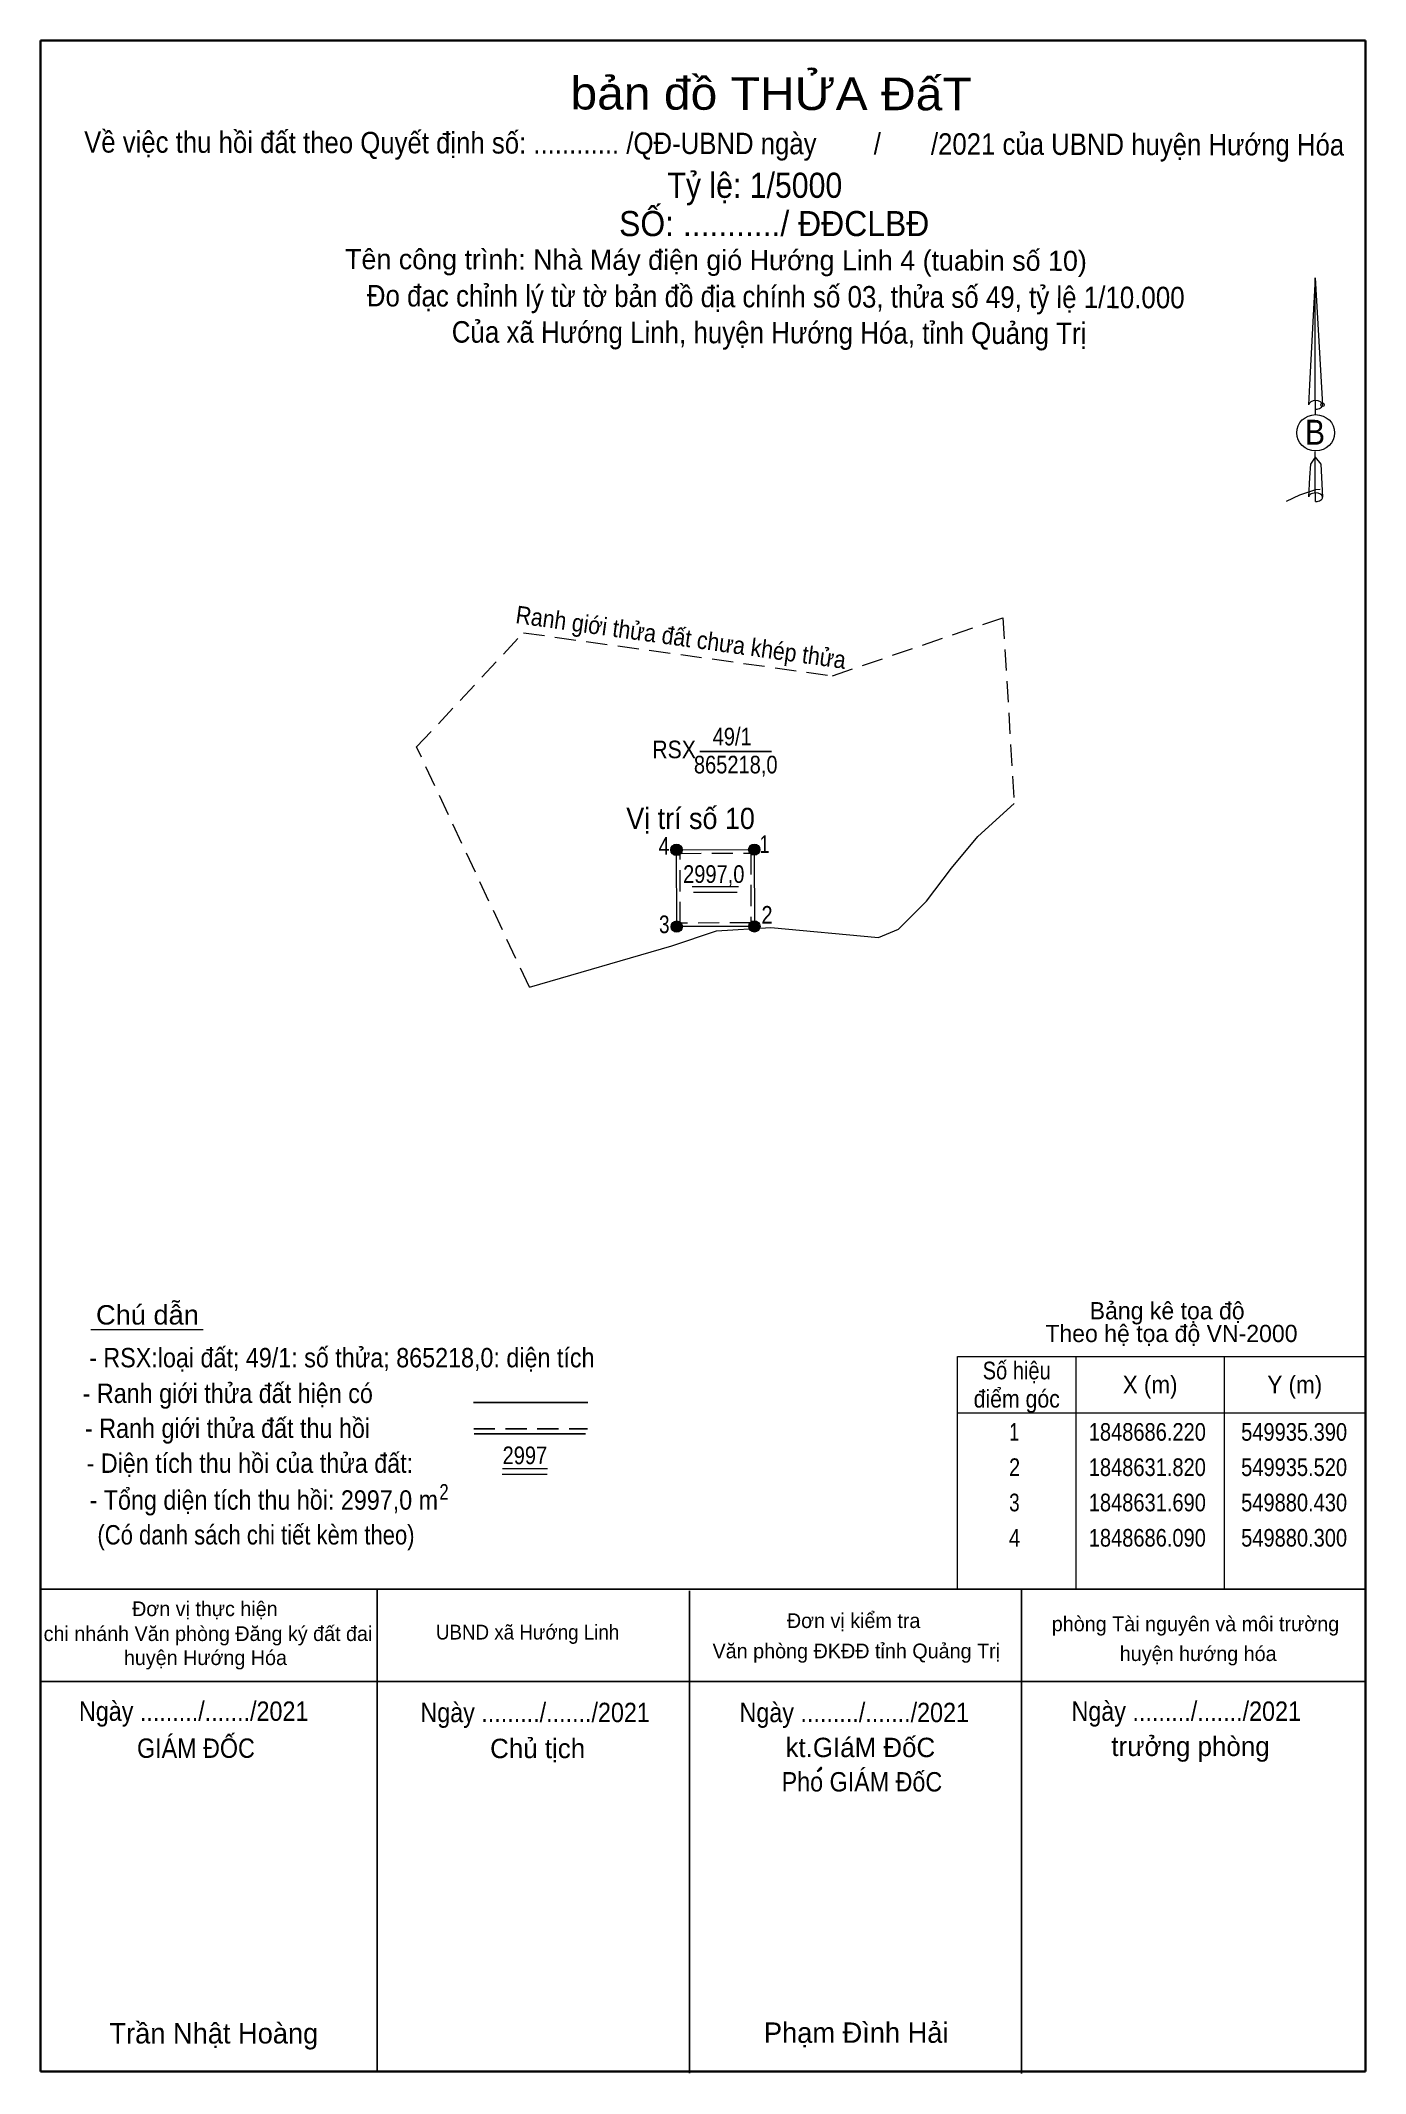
# Model space of a CAD drawing. Header units: metres. Extents: x 547302 to 550168, y 1848006 to 1849446.
# Drawn here: x 547302 to 548240, y 1848006 to 1849446 of the extents above.
import ezdxf
from ezdxf.enums import TextEntityAlignment as Align

# ---------------------------------------------------------------- set-up
doc = ezdxf.new("R2010")
doc.units = ezdxf.units.M
doc.header["$LTSCALE"] = 5
doc.header["$PDMODE"] = 32
doc.header["$PDSIZE"] = 2.5
doc.linetypes.add('MEDIUM_DASHED', pattern=[4.5, 3, -1.5])
for name, color, linetype, lineweight in [('10', 7, 'Continuous', 13), ('32', 7, 'Continuous', 13), ('63', 7, 'Continuous', 13)]:
    doc.layers.add(name, color=color, linetype=linetype, lineweight=lineweight)

msp = doc.modelspace()

# ---------------------------------------------------------------- hatches: boundary and pattern name
at = {"layer": '10'}
for points in [[(547754.68, 1848872.71, 1), (547749.64, 1848872.71, 1)], [(547809.77, 1848872.84, 1), (547804.73, 1848872.84, 1)], [(547754.81, 1848818.31, 1), (547749.77, 1848818.31, 1)], [(547809.9, 1848818.44, 1), (547804.86, 1848818.44, 1)], [(547854.68, 1848221.53), (547854.88, 1848221.73), (547854.98, 1848221.88), (547855.08, 1848222.28), (547854.93, 1848222.58), (547854.58, 1848222.73), (547854.28, 1848222.58), (547853.98, 1848222.38), (547851.83, 1848219.98), (547852.48, 1848219.98)]]:
    msp.add_hatch(color=256, dxfattribs=at).paths.add_polyline_path(points)
at = {"layer": '32'}
for points in [[(547756.16, 1848872.71, 1), (547748.16, 1848872.71, 1)], [(547811.25, 1848872.84, 1), (547803.25, 1848872.84, 1)], [(547756.29, 1848818.31, 1), (547748.29, 1848818.31, 1)], [(547811.38, 1848818.44, 1), (547803.38, 1848818.44, 1)]]:
    msp.add_hatch(color=256, dxfattribs=at).paths.add_polyline_path(points)

# ---------------------------------------------------------------- linework, layer by layer
at = {"layer": '10', "lineweight": 35}
for p, q in [((547301.67, 1849445.95), (548240.17, 1849445.95)), ((547301.67, 1848007.35), (547301.67, 1849445.95)), ((548240.17, 1849445.95), (548240.17, 1848007.35)), ((547301.67, 1848007.35), (548240.17, 1848007.35))]:
    msp.add_line(p, q, dxfattribs=at)
at = {"layer": '10'}
for p, q in [((548204.67, 1849277.85), (548209.77, 1849187.95)), ((548204.67, 1849277.85), (548209.77, 1849187.95)), ((548204.67, 1849277.85), (548209.77, 1849187.95)), ((548200.67, 1849202.05), (548199.97, 1849187.95)), ((548204.67, 1849191.05), (548204.67, 1849187.25)), ((548204.67, 1849187.25), (548204.67, 1849184.75)), ((548204.67, 1849184.75), (548204.67, 1849181.35)), ((548204.67, 1849184.75), (548204.67, 1849181.35)), ((548204.67, 1849184.75), (548204.67, 1849181.35)), ((548204.67, 1849150.95), (548204.67, 1849154.85)), ((548204.67, 1849150.95), (548204.67, 1849154.85)), ((548204.67, 1849150.95), (548204.67, 1849154.85)), ((548204.67, 1849150.95), (548208.67, 1849145.95)), ((548204.67, 1849150.95), (548208.67, 1849145.95)), ((548204.67, 1849150.95), (548208.67, 1849145.95)), ((548208.67, 1849145.95), (548209.77, 1849122.55)), ((548208.67, 1849145.95), (548209.77, 1849122.55)), ((548208.67, 1849145.95), (548209.77, 1849122.55)), ((548204.67, 1849125.55), (548204.67, 1849121.95)), ((548204.67, 1849121.95), (548204.67, 1849119.55)), ((548209.77, 1849122.55), (548209.77, 1849122.85)), ((547763.16, 1848846.71), (547796.12, 1848846.78)), ((547764.09, 1848842.71), (547795.09, 1848842.78)), ((547337.14, 1848532.97), (547416.79, 1848532.97)), ((547628.63, 1848430.31), (547660.43, 1848430.36)), ((547628.88, 1848434.41), (547660.68, 1848434.46))]:
    msp.add_line(p, q, dxfattribs=at)
at = {"layer": '10', "lineweight": 25}
for p, q in [((547768.6, 1848942.34), (547819.45, 1848942.34)), ((547608.33, 1848481.12), (547689.28, 1848481.12)), ((547608.7, 1848459.09), (547687.6, 1848459.09)), ((547301.67, 1848348.85), (548240.17, 1848348.85)), ((547539.97, 1848006.75), (547539.97, 1848348.35)), ((547761.37, 1848006.15), (547761.37, 1848347.75)), ((547996.67, 1848005.95), (547996.67, 1848348.85)), ((547301.67, 1848283.65), (548240.17, 1848283.65)), ((547301.67, 1848007.35), (548240.17, 1848007.35))]:
    msp.add_line(p, q, dxfattribs=at)
at = {"layer": '10', "linetype": 'MEDIUM_DASHED', "lineweight": 25}
msp.add_line((547608.5, 1848462.49), (547689, 1848462.49), dxfattribs=at)
at = {"layer": '10'}
for points in [[(548204.67, 1849191.05), (548204.67, 1849277.85), (548200.67, 1849202.05)], [(548204.67, 1849125.55), (548204.67, 1849150.95), (548201.37, 1849145.95), (548200.67, 1849136.55), (548199.97, 1849122.85)], [(548184.37, 1849119.75), (548193.77, 1849124.25), (548205.17, 1849127.95), (548208.17, 1849128.15)], [(547647.91, 1848775.35), (547748.74, 1848804.68), (547780.39, 1848815.24), (547819.08, 1848817.59), (547895.29, 1848810.55), (547909.36, 1848816.42), (547929.29, 1848836.36), (547946.88, 1848859.83), (547965.64, 1848882.12), (547991.43, 1848905.59)]]:
    msp.add_lwpolyline(points, dxfattribs=at)
at = {"layer": '10', "linetype": 'MEDIUM_DASHED'}
msp.add_lwpolyline([(547647.91, 1848775.35), (547568.05, 1848945.63), (547643.68, 1849026.53), (547862.6, 1848996.03), (547983.34, 1849037.13), (547991.43, 1848905.59)], dxfattribs=at)
at = {"layer": '10'}
for points in [[(547752.16, 1848872.71), (547807.25, 1848872.84), (547807.38, 1848818.44), (547752.29, 1848818.31)], [(547807.25, 1848872.84), (547807.38, 1848818.44), (547752.29, 1848818.31), (547752.16, 1848872.71)]]:
    msp.add_lwpolyline(points, close=True, dxfattribs=at)
at = {"layer": '10', "linetype": 'MEDIUM_DASHED'}
for points in [[(547804.75, 1848870.34), (547804.88, 1848820.94), (547754.79, 1848820.81), (547754.66, 1848870.21)], [(547854.68, 1848221.53), (547854.88, 1848221.73), (547854.98, 1848221.88), (547855.08, 1848222.28), (547854.93, 1848222.58), (547854.58, 1848222.73), (547854.28, 1848222.58), (547853.98, 1848222.38), (547851.83, 1848219.98), (547852.48, 1848219.98)]]:
    msp.add_lwpolyline(points, close=True, dxfattribs=at)
for centre in [(547752.16, 1848872.71), (547807.25, 1848872.84), (547752.29, 1848818.31), (547807.38, 1848818.44)]:
    msp.add_circle(centre, 2.52, dxfattribs=at)
at = {"layer": '10'}
for centre, start_param, end_param in [((548204.963, 1849187.922), 1.57079633, 3.07445202), ((548204.963, 1849187.922), 0.06714063, 1.57079633), ((548204.963, 1849187.922), 4.71238898, 6.28318531), ((548204.963, 1849122.549), 2.49106941, 3.07427841), ((548204.963, 1849122.549), 1.57079633, 2.49106941), ((548204.963, 1849122.549), 0.06714063, 1.57079633), ((548204.963, 1849122.549), 4.71238898, 6.28318531)]:
    msp.add_ellipse(centre, major_axis=(4.928, 0), ratio=0.614131, start_param=start_param, end_param=end_param, dxfattribs=at)
msp.add_ellipse((548204.958, 1849168.185), major_axis=(13.444, 0), ratio=0.952727, dxfattribs=at)
msp.add_point((548209.77, 1849187.95), dxfattribs=at)
at = {"layer": '32'}
for centre in [(547752.16, 1848872.71), (547807.25, 1848872.84), (547752.29, 1848818.31), (547807.38, 1848818.44)]:
    msp.add_circle(centre, 4, dxfattribs=at)
at = {"layer": '63'}
for p, q in [((548035.17, 1848513.85), (548035.17, 1848348.85)), ((548140.17, 1848513.85), (548140.17, 1848348.85)), ((548240.17, 1848513.85), (548240.17, 1848348.85)), ((547951.17, 1848473.85), (548240.17, 1848473.85))]:
    msp.add_line(p, q, dxfattribs=at)
msp.add_lwpolyline([(548240.17, 1848348.85), (547951.17, 1848348.85), (547951.17, 1848513.85), (548240.17, 1848513.85)], dxfattribs=at)

# ---------------------------------------------------------------- texts
at = {"layer": '10'}
for s, height, width, p in [('bản đồ THỬA ĐấT', 23.13, 1.1, (547676.98, 1849397.23)), ('Về việc thu hồi đất theo Quyết định số: ............ /QĐ-UBND ngày        /       /2021 của UBND huyện Hướng Hóa', 15.15, 0.9, (547332.46, 1849366.68)), ('Đo đạc chỉnh lý từ tờ bản đồ địa chính số 03, thửa số 49, tỷ lệ 1/10.000', 15.25, 0.9, (547532.7, 1849257.71)), ('Của xã Hướng Linh, huyện Hướng Hóa, tỉnh Quảng Trị', 15.25, 0.9, (547592.9, 1849232.02))]:
    msp.add_text(s, height=height, rotation=359.862, dxfattribs=dict(at, width=width)).set_placement(p)
for s, height, width, p in [('Tỷ lệ: 1/5000', 17.8, 0.9, (547745.72, 1849334.6)), ('SỐ: .........../ ĐĐCLBĐ', 17.79, 0.95, (547711.47, 1849307.48))]:
    msp.add_text(s, height=height, dxfattribs=dict(at, width=width)).set_placement(p)
msp.add_text('Tên công trình: Nhà Máy điện gió Hướng Linh 4 (tuabin số 10)', height=14.23, rotation=359.862, dxfattribs=at).set_placement((547517.31, 1849284.1))
for s, height, width, p in [('B', 17.59, 0.9, (548204.505, 1849159.75)), ('49/1', 12.5, 0.85, (547791.59, 1848946.69)), ('865218,0', 12.5, 0.85, (547794.105, 1848926.85)), ('2997,0', 12.5, 0.85, (547778.545, 1848849.29)), ('Chú dẫn', 13.73, 1.05, (547377.325, 1848536.42)), ('- RSX:loại đất; 49/1: số thửa; 865218,0: diện tích', 13.72, 0.9, (547515.035, 1848506.11)), ('- Ranh giới thửa đất hiện có', 13.73, 0.9, (547434.23, 1848480.84)), ('- Ranh giới thửa đất thu hồi', 13.73, 0.9, (547434.065, 1848456.11)), ('- Diện tích thu hồi của thửa đất:', 13.72, 0.9, (547449.895, 1848431.36)), ('2997', 12.5, 0.85, (547644.74, 1848437.51)), ('- Tổng diện tích thu hồi: 2997,0 m', 13.72, 0.9, (547459.76, 1848405.26)), ('2', 10.98, 0.8, (547587.44, 1848412.38)), ('(Có danh sách chi tiết kèm theo)', 13.73, 0.85, (547454.23, 1848380.6)), ('UBND xã Hướng Linh', 10.46, 0.95, (547646.645, 1848313.29)), ('Ngày ........./......./2021', 13.73, 0.9, (547410.085, 1848255.65)), ('Ngày ........./......./2021', 13.73, 0.9, (547651.985, 1848254.75)), ('Ngày ........./......./2021', 13.73, 0.9, (547878.085, 1848254.75)), ('Ngày ........./......./2021', 13.73, 0.9, (548113.285, 1848255.65)), ('GIÁM ĐỐC', 13.72, 0.9, (547411.695, 1848229.45)), ('Pho GIÁM ĐốC', 13.72, 0.9, (547883.505, 1848205.63))]:
    msp.add_text(s, height=height, dxfattribs=dict(at, width=width)).set_placement(p, align=Align.CENTER)
at = {"layer": '10', "width": 0.9}
msp.add_text('Ranh giới thửa đất chưa khép thửa', height=12.5, rotation=352.069, dxfattribs=at).set_placement((547754.423, 1849017.134), align=Align.CENTER)
at = {"layer": '10'}
for s, width, p in [('RSX', 0.9, (547765.92, 1848937.58)), (' 4', 0.85, (547747.3, 1848869.26)), (' 1', 0.75, (547817.96, 1848870.42)), (' 2', 0.85, (547820.22, 1848820.4)), (' 3', 0.8, (547747.21, 1848813.69))]:
    msp.add_text(s, height=12.5, dxfattribs=dict(at, width=width)).set_placement(p, align=Align.RIGHT)
for s, height, p in [('Bảng kê tọa độ', 12.2, (548099.765, 1848540.11)), ('Theo hệ tọa độ VN-2000', 12.2, (548102.78, 1848524.01)), ('Đơn vị thực hiện', 10.44, (547417.985, 1848329.85)), ('Đơn vị kiểm tra', 10.45, (547877.645, 1848321.42)), ('phòng Tài nguyên và môi trường', 10.46, (548119.83, 1848319.16)), ('chi nhánh Văn phòng Đăng ký đất đai', 10.44, (547420.2, 1848312.22)), ('huyện Hướng Hóa', 10.44, (547418.425, 1848295.19)), ('Văn phòng ĐKĐĐ tỉnh Quảng Trị', 10.46, (547879.54, 1848299.95)), ('huyện hướng hóa', 10.46, (548121.75, 1848298.04)), ('Chủ tịch', 13.73, (547653.76, 1848229.25)), ('kt.GIáM ĐốC', 13.72, (547882.395, 1848229.98)), ('trưởng phòng', 13.73, (548116.305, 1848230.75)), ('Trần Nhật Hoàng', 14.42, (547424.39, 1848027.09)), ('Phạm Đình Hải', 14.42, (547879.455, 1848027.57))]:
    msp.add_text(s, height=height, dxfattribs=at).set_placement(p, align=Align.CENTER)
at = {"layer": '32', "width": 0.95}
msp.add_text('Vị trí số 10', height=15, dxfattribs=at).set_placement((547762.115, 1848887.47), align=Align.CENTER)
at = {"layer": '63'}
for s, width, p in [('Số hiệu', 0.85, (547993.165, 1848497.6)), ('X (m)', 0.95, (548087.7, 1848487.6)), ('Y (m)', 0.95, (548190.175, 1848487.6)), ('điểm góc', 0.9, (547993.19, 1848477.6)), (' 1', 0.75, (547989.675, 1848454.1)), ('1848686.220', 0.85, (548085.7, 1848454.1)), ('549935.390', 0.85, (548189.71, 1848454.1)), (' 2', 0.85, (547989.69, 1848429.1)), ('1848631.820', 0.85, (548085.7, 1848429.1)), ('549935.520', 0.85, (548189.71, 1848429.1)), (' 3', 0.8, (547989.685, 1848404.1)), ('1848631.690', 0.85, (548085.7, 1848404.1)), ('549880.430', 0.85, (548189.71, 1848404.1)), (' 4', 0.85, (547989.675, 1848379.1)), ('1848686.090', 0.85, (548085.7, 1848379.1)), ('549880.300', 0.85, (548189.71, 1848379.1))]:
    msp.add_text(s, height=12.5, dxfattribs=dict(at, width=width)).set_placement(p, align=Align.CENTER)

doc.saveas('drawing.dxf')
